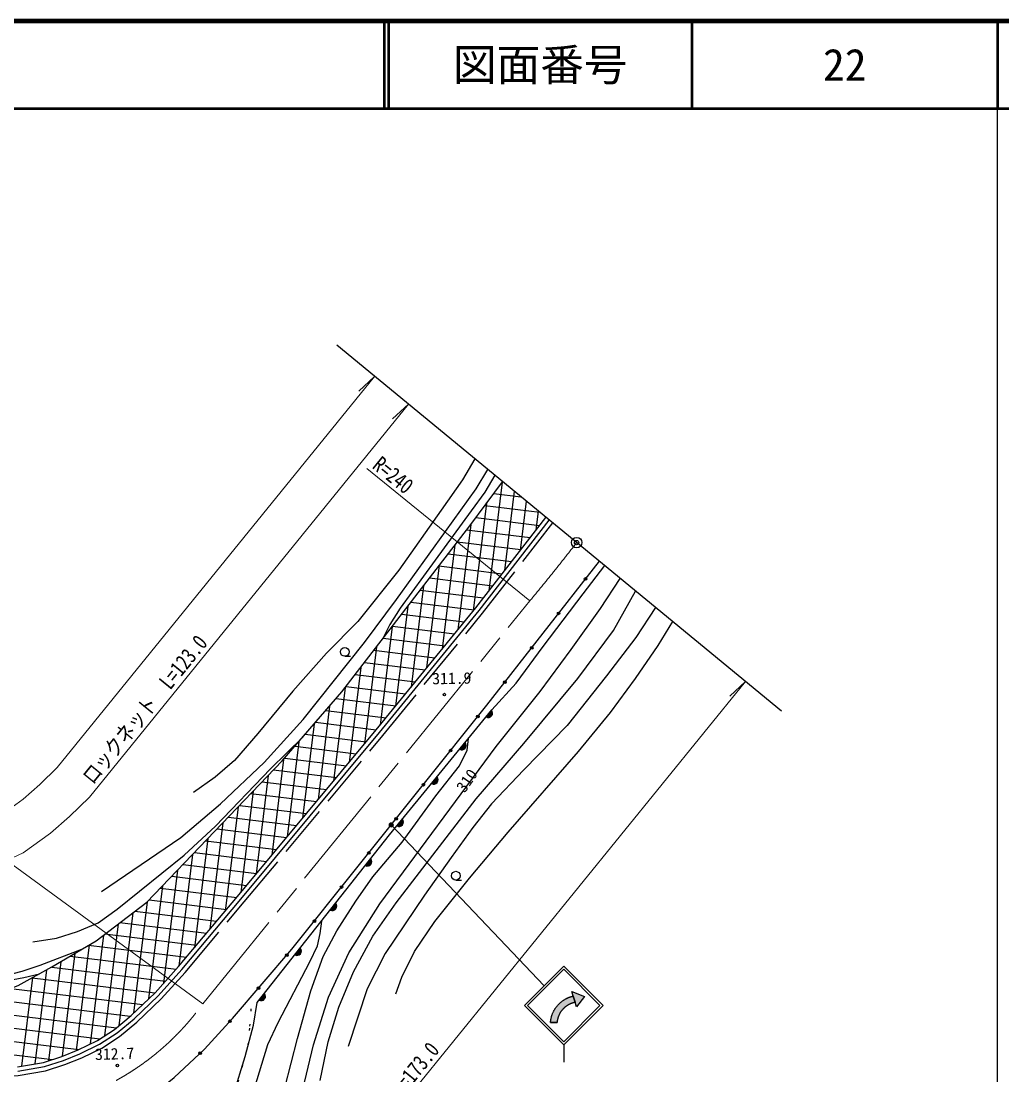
# Model space of a CAD drawing. Units: millimetres at full size, sheet at 1:1000; details may follow other scales. Extents: x 40000 to 680000, y 20000 to 380000.
# Drawn here: x 467158 to 579500, y 259309 to 380000 of the extents above; entities that cross this region are included whole.
import ezdxf
from ezdxf.enums import TextEntityAlignment as Align

# ---------------------------------------------------------------- set-up
doc = ezdxf.new("R2010")
doc.units = ezdxf.units.MM
doc.header["$LTSCALE"] = 1000
doc.header["$PDMODE"] = 32
doc.header["$PDSIZE"] = 500
for name, pattern in [('CHAIN', [18.5, 12, -1.5, 3.5, -1.5]), ('DASHED', [7.5, 6, -1.5]), ('DOTTED', [1.75, 0.25, -1.5])]:
    doc.linetypes.add(name, pattern=pattern)
for name, color, linetype, lineweight in [('M-BGD', 7, 'Continuous', 25), ('M-BMK', 2, 'CHAIN', 13), ('M-BMK-OTRS', 5, 'Continuous', 25), ('M-BMK-SRVR', 3, 'Continuous', 25), ('M-STR-HTXT', 7, 'Continuous', 13), ('M-STR-STRC', 7, 'Continuous', 25), ('M-TTL', 2, 'Continuous', 140), ('M-TTL-BAND', 7, 'Continuous', 25), ('M-TTL-LINE', 7, 'Continuous', 50)]:
    doc.layers.add(name, color=color, linetype=linetype, lineweight=lineweight)
doc.layers.add('M-OTRS', color=6, linetype='Continuous')
doc.layers.add('M-TTL-TXT', color=7, linetype='Continuous')
doc.styles.add('ＭＳ ゴシック', font='')
doc.styles.get('ＭＳ ゴシック').set_extended_font_data('MS Gothic')

msp = doc.modelspace()

# ---------------------------------------------------------------- hatches: boundary and pattern name
at = {"layer": 'M-BGD'}
for points in [[(531710, 315989, -1), (531895, 316226, -1)], [(528632, 312049, -1), (528817, 312285, -1)], [(525554, 308109, -1), (525739, 308345, -1)], [(522476, 304168, -1), (522661, 304405, -1)], [(521046, 301077, -0.82183), (520419, 300309)], [(519382, 300240, -0.41421), (519359, 300451, -0.41421), (519570, 300475, -1)], [(518019, 297372, -0.82183), (517392, 296604)], [(516262, 296334, -0.41421), (516238, 296545, -0.41421), (516449, 296568, -1)], [(514803, 293436, -0.82183), (514176, 292668)], [(513141, 292427, -0.41421), (513117, 292638, -0.41421), (513328, 292662, -1)], [(510020, 288521, -0.41421), (509997, 288732, -0.41421), (510208, 288755, -1)], [(510840, 288586, -0.82183), (510213, 287819)], [(506900, 284614, -0.41421), (506876, 284825, -0.41421), (507087, 284849, -1)], [(507215, 284058, -0.82183), (506601, 283281)], [(503779, 280708, -0.41421), (503755, 280918, -0.41421), (503966, 280942, -1)], [(503195, 278968, -0.82183), (502581, 278190)], [(500658, 276801, -0.41421), (500635, 277012, -0.41421), (500845, 277035, -1)], [(497509, 272918, -0.41421), (497493, 273129, -0.41421), (497705, 273145, -1)], [(499138, 273830, -0.82183), (498524, 273053)], [(494252, 269125, -0.41421), (494235, 269336, -0.41421), (494447, 269352, -1)], [(495045, 268647, -0.82183), (494431, 267870)], [(490981, 265343, -1), (491184, 265564, -1)], [(487567, 261692, -1), (487786, 261898, -0.41421), (487779, 261686, -0.41421)]]:
    msp.add_hatch(color=256, dxfattribs=at).paths.add_polyline_path(points)
at = {"layer": 'M-STR-HTXT'}
msp.add_hatch(color=256, dxfattribs=at).paths.add_polyline_path([(509306, 287978, -0.41421), (509596, 288181, -0.41421), (509798, 287891, -1)])
at = {"layer": 'M-STR-STRC'}
for points in [[(530617, 267624), (530573, 267614), (530529, 267605), (530485, 267594), (530442, 267582), (530398, 267570), (530355, 267557), (530312, 267544), (530269, 267529), (530227, 267514), (530184, 267498), (530143, 267481), (530101, 267464), (530060, 267446), (530019, 267427), (529978, 267408), (529938, 267387), (529898, 267366), (529858, 267345), (529819, 267322), (529780, 267299), (529742, 267276), (529704, 267251), (529666, 267226), (529629, 267201), (529592, 267174), (529556, 267147), (529520, 267120), (529485, 267092), (529450, 267063), (529416, 267033), (529382, 267003), (529349, 266973), (529317, 266942), (529284, 266910), (529253, 266878), (529222, 266845), (529192, 266811), (529162, 266778), (529133, 266743), (529104, 266708), (529076, 266673), (529049, 266637), (529022, 266601), (528996, 266564), (528970, 266527), (528946, 266489), (528921, 266451), (528898, 266412), (528875, 266373), (528853, 266334), (528832, 266294), (528811, 266254), (528791, 266214), (528772, 266173), (528753, 266132), (528735, 266090), (528718, 266049), (528702, 266007), (528686, 265964), (528671, 265922), (528657, 265879), (528643, 265836), (528631, 265792), (528619, 265749), (528607, 265705), (528597, 265661), (528587, 265617), (528579, 265573), (528570, 265529), (528563, 265484), (528557, 265439), (528551, 265395), (528546, 265350), (528542, 265305), (528541, 265301), (527798, 265302), (527801, 265341), (527806, 265398), (527812, 265456), (527819, 265514), (527827, 265571), (527835, 265629), (527845, 265686), (527856, 265743), (527868, 265800), (527881, 265856), (527895, 265913), (527910, 265969), (527926, 266025), (527943, 266080), (527961, 266136), (527979, 266190), (527999, 266245), (528020, 266299), (528041, 266353), (528064, 266407), (528088, 266460), (528112, 266512), (528137, 266565), (528164, 266617), (528191, 266668), (528219, 266719), (528248, 266769), (528277, 266819), (528308, 266868), (528340, 266917), (528372, 266965), (528405, 267013), (528439, 267060), (528474, 267106), (528510, 267152), (528546, 267197), (528583, 267242), (528621, 267286), (528660, 267329), (528700, 267372), (528740, 267414), (528781, 267455), (528823, 267495), (528865, 267535), (528908, 267574), (528952, 267612), (528996, 267649), (529041, 267686), (529087, 267722), (529133, 267757), (529180, 267791), (529228, 267825), (529276, 267857), (529324, 267889), (529373, 267920), (529423, 267950), (529473, 267979), (529524, 268007), (529575, 268035), (529627, 268061), (529679, 268087), (529732, 268111), (529785, 268135), (529838, 268158), (529892, 268180), (529946, 268201), (530000, 268221), (530055, 268240), (530111, 268258), (530166, 268275), (530222, 268291), (530278, 268306), (530334, 268320), (530391, 268333), (530225, 268853), (531695, 268289), (530783, 267104)], [(530391, 268333), (530334, 268320), (530278, 268306), (530222, 268291), (530166, 268275), (530111, 268258), (530055, 268240), (530000, 268221), (529946, 268201), (529892, 268180), (529838, 268158), (529785, 268135), (529732, 268111), (529679, 268087), (529627, 268061), (529575, 268035), (529524, 268007), (529473, 267979), (529423, 267950), (529373, 267920), (529324, 267889), (529276, 267857), (529228, 267825), (529180, 267791), (529133, 267757), (529087, 267722), (529041, 267686), (528996, 267649), (528952, 267612), (528908, 267574), (528865, 267535), (528823, 267495), (528781, 267455), (528740, 267414), (528700, 267372), (528660, 267329), (528621, 267286), (528583, 267242), (528546, 267197), (528510, 267152), (528474, 267106), (528439, 267060), (528405, 267013), (528372, 266965), (528340, 266917), (528308, 266868), (528277, 266819), (528248, 266769), (528219, 266719), (528191, 266668), (528164, 266617), (528137, 266565), (528112, 266512), (528088, 266460), (528064, 266407), (528041, 266353), (528020, 266299), (527999, 266245), (527979, 266190), (527961, 266136), (527943, 266080), (527926, 266025), (527910, 265969), (527895, 265913), (527881, 265856), (527868, 265800), (527856, 265743), (527845, 265686), (527835, 265629), (527827, 265571), (527819, 265514), (527812, 265456), (527806, 265398), (527801, 265341), (527798, 265302), (528541, 265301), (528546, 265350), (528551, 265395), (528557, 265439), (528563, 265484), (528570, 265529), (528579, 265573), (528587, 265617), (528597, 265661), (528607, 265705), (528619, 265749), (528631, 265792), (528643, 265836), (528657, 265879), (528671, 265922), (528686, 265964), (528702, 266007), (528718, 266049), (528735, 266090), (528753, 266132), (528772, 266173), (528791, 266214), (528811, 266254), (528832, 266294), (528853, 266334), (528875, 266373), (528898, 266412), (528921, 266451), (528946, 266489), (528970, 266527), (528996, 266564), (529022, 266601), (529049, 266637), (529076, 266673), (529104, 266708), (529133, 266743), (529162, 266778), (529192, 266811), (529222, 266845), (529253, 266878), (529284, 266910), (529317, 266942), (529349, 266973), (529382, 267003), (529416, 267033), (529450, 267063), (529485, 267092), (529520, 267120), (529556, 267147), (529592, 267174), (529629, 267201), (529666, 267226), (529704, 267251), (529742, 267276), (529780, 267299), (529819, 267322), (529858, 267345), (529898, 267366), (529938, 267387), (529978, 267408), (530019, 267427), (530060, 267446), (530101, 267464), (530143, 267481), (530184, 267498), (530227, 267514), (530269, 267529), (530312, 267544), (530355, 267557), (530398, 267570), (530442, 267582), (530485, 267594), (530529, 267605), (530573, 267614), (530617, 267624)]]:
    msp.add_hatch(color=256, dxfattribs=at).paths.add_polyline_path(points)

# ---------------------------------------------------------------- linework, layer by layer
at = {"layer": 'M-BGD'}
for p, q in [((522269, 327203), (520739, 314745)), ((521295, 325899), (524415, 325516)), ((523650, 326145), (522535, 317059)), ((520460, 324781), (518947, 312454)), ((525023, 325017), (524330, 319373)), ((520261, 324515), (526577, 323740)), ((526396, 323888), (526125, 321687)), ((518652, 322360), (517168, 310273)), ((519228, 323131), (526548, 322232)), ((518184, 321747), (525478, 320852)), ((516853, 320016), (515389, 308093)), ((517122, 320367), (524407, 319472)), ((516060, 318986), (523336, 318092)), ((515054, 317678), (513610, 305913)), ((514998, 317605), (522266, 316713)), ((513936, 316224), (521195, 315333)), ((513256, 315340), (511831, 303732)), ((512874, 314843), (520124, 313953)), ((511458, 313001), (510052, 301552)), ((511812, 313462), (519045, 312574)), ((510750, 312081), (517924, 311201)), ((509659, 310663), (508273, 299372)), ((509688, 310701), (516803, 309827)), ((508626, 309320), (515683, 308453)), ((507861, 308325), (506499, 297230)), ((507564, 307939), (514562, 307080)), ((504227, 307251), (504894, 307251)), ((506502, 306558), (513441, 305706)), ((506063, 305987), (504726, 295102)), ((505440, 305177), (512320, 304332)), ((504264, 303648), (502953, 292973)), ((504378, 303796), (511199, 302959)), ((503252, 302423), (510079, 301585)), ((502495, 301546), (501181, 290845)), ((502073, 301057), (508958, 300211)), ((521046, 301077), (520419, 300309)), ((500733, 299504), (499408, 288717)), ((500894, 299690), (507837, 298838)), ((499715, 298324), (506695, 297467)), ((498971, 297462), (497636, 286588)), ((498535, 296957), (505554, 296096)), ((518019, 297372), (517392, 296604)), ((497209, 295420), (495863, 284460)), ((497356, 295591), (504412, 294725)), ((495474, 293596), (494090, 282331)), ((496087, 294235), (503270, 293353)), ((514803, 293436), (514176, 292668)), ((494790, 292883), (502128, 291982)), ((493741, 291790), (492318, 280203)), ((493492, 291531), (500986, 290611)), ((492008, 289985), (490547, 278091)), ((492195, 290180), (499844, 289240)), ((490897, 288828), (498703, 287869)), ((510840, 288586), (510213, 287819)), ((490275, 288179), (488777, 275983)), ((489600, 287476), (497561, 286498)), ((488542, 286373), (487007, 273875)), ((488302, 286124), (496419, 285127)), ((486809, 284567), (485237, 271767)), ((487005, 284772), (495277, 283756)), ((507215, 284058), (506601, 283281)), ((485076, 282762), (483486, 269818)), ((485707, 283420), (494135, 282385)), ((484410, 282068), (492993, 281014)), ((516952, 281625), (517619, 281625)), ((483343, 280956), (481753, 268010)), ((483112, 280716), (491851, 279643)), ((481610, 279150), (480042, 266382)), ((481815, 279364), (490700, 278273)), ((503195, 278968), (502581, 278190)), ((479941, 277866), (478353, 264936)), ((480186, 278053), (489550, 276903)), ((478274, 276598), (476699, 263772)), ((478475, 276751), (488399, 275533)), ((476607, 275331), (475075, 262854)), ((476764, 275450), (487249, 274163)), ((474958, 274209), (473470, 262090)), ((474890, 274169), (486098, 272793)), ((473328, 273240), (471879, 261444)), ((472783, 272917), (484932, 271425)), ((499138, 273830), (498524, 273053)), ((471698, 272272), (470305, 260930)), ((470674, 271664), (483708, 270064)), ((468451, 270448), (467208, 260321)), ((468418, 270430), (482481, 268703)), ((470071, 271335), (468751, 260579)), ((441440, 269209), (478083, 264709)), ((465966, 269220), (481075, 267365)), ((439099, 267985), (476174, 263433)), ((462364, 268151), (479657, 266027)), ((495045, 268647), (494431, 267870)), ((436757, 266761), (473767, 262217)), ((434415, 265537), (470755, 261075))]:
    msp.add_line(p, q, dxfattribs=at)
for points in [[(519117, 329872), (517728, 327450), (515279, 324001), (510413, 317122), (505712, 311238), (502127, 307607), (498265, 303254), (494262, 298428), (491597, 295328), (489387, 293425), (486908, 291642)], [(476380, 280322), (485473, 286516), (490014, 290356), (494995, 295074), (499481, 300000), (506482, 308832), (510164, 313738), (515787, 321559), (519299, 326429), (520621, 328636)], [(434074, 265359), (441887, 269442), (445405, 268923), (451605, 268360), (456849, 267854), (458490, 267817), (460267, 267847), (461976, 268062), (464473, 268633), (466822, 269556), (470693, 271675), (475751, 274681), (481554, 279092), (497072, 295261), (503894, 303167), (518541, 322211), (522305, 327251)], [(521414, 327983), (520278, 326048), (518694, 323915), (514596, 318256), (510560, 312754), (509406, 310904), (508609, 309297)], [(466732, 260242), (469727, 260742), (471832, 261425), (473696, 262182), (475900, 263255), (477853, 264517), (479761, 266114), (482497, 268718), (485192, 271713), (491947, 279757), (507829, 298828), (519243, 312817), (527265, 323156)], [(466784, 259744), (469846, 260255), (472003, 260955), (473900, 261725), (476146, 262819), (478150, 264114), (480094, 265741), (482855, 268369), (485569, 271385), (492330, 279436), (508215, 298510), (519635, 312506), (527660, 322849)], [(391675, 262611), (392968, 262487), (401872, 261309), (415215, 259346), (423216, 257873), (450219, 252856), (454463, 252030), (457398, 251698), (460876, 251519), (465150, 251403), (468849, 251566), (471492, 251896), (474247, 252683), (476721, 253695), (479214, 255025), (481752, 256656), (484704, 258995), (488150, 262241), (491356, 265753), (498184, 273703), (520509, 301651), (533390, 318139)], [(491499, 257061), (492833, 261418), (493777, 265011), (494214, 267595), (509374, 286791), (521077, 301115), (523848, 304161), (526971, 308385), (531529, 314407), (534006, 317632)], [(499447, 257648), (500636, 262741), (502363, 268203), (504684, 273296), (508255, 278884), (521571, 296939), (526603, 303225), (530165, 308025), (533516, 312733), (535782, 316172)], [(501400, 258689), (502329, 263093), (503549, 267059), (505223, 271097), (507447, 275218), (510122, 279002), (519265, 290943), (524727, 297268), (530940, 304721), (535009, 310201), (537549, 314719)], [(539833, 312842), (537562, 309411), (534201, 305024), (529722, 299310), (524734, 294231), (521041, 290354), (518908, 287642), (516408, 284214), (513361, 279910), (508878, 273204), (506795, 269168), (504607, 262560)], [(510097, 268589), (510762, 270489), (512211, 273444), (514553, 276893), (518522, 281834), (522929, 287102), (531003, 296336), (534674, 300813), (537516, 304718), (540135, 308503), (541793, 311231)], [(468518, 274539), (471206, 274953), (473622, 275717), (475984, 276741), (478176, 278284), (485848, 284474), (489440, 287799), (495724, 294372), (499453, 298021)], [(496650, 254996), (498805, 263475), (500354, 268950), (501741, 272869), (503337, 275820), (505486, 279216), (507454, 281982), (510792, 285979), (514671, 291287), (517362, 294723), (518267, 296494), (518399, 297837)], [(491158, 248939), (491997, 250787), (492596, 252310), (493771, 257415), (495417, 262799), (496588, 265330), (500220, 272272), (501102, 274106), (501428, 275509), (501588, 276932)], [(439891, 274156), (442146, 273122), (444922, 271990), (447040, 271287), (449492, 270692), (452457, 270123), (455362, 269790), (459672, 269639), (463961, 269825), (467490, 270473), (469282, 270903)], [(443156, 273765), (445368, 272878), (447280, 272382), (449681, 271863), (453111, 271252), (455775, 270872), (458065, 270635), (460099, 270476), (462576, 270476), (465384, 270707), (467268, 271194), (469332, 271886), (474103, 273701)]]:
    msp.add_lwpolyline(points, dxfattribs=at)
at = {"layer": 'M-BGD', "linetype": 'DASHED'}
msp.add_lwpolyline([(427580, 266310), (428475, 266038), (437807, 263162), (440017, 262541), (441997, 262087), (445864, 261419), (451954, 260540), (457383, 259874), (460448, 259493), (462617, 259286), (464924, 259167), (466836, 259245), (469965, 259768), (472174, 260485), (474104, 261268), (476392, 262383), (478448, 263711), (480427, 265368), (483214, 268020), (485946, 271057), (492714, 279116), (508601, 298192), (520026, 312195), (528055, 322543)], dxfattribs=at)
at = {"layer": 'M-BGD', "linetype": 'DOTTED'}
msp.add_lwpolyline([(484690, 244636), (486464, 246954), (488514, 250025), (489624, 252027), (490811, 255019), (491568, 256831), (493158, 262655), (493371, 264874), (493617, 268386)], dxfattribs=at)
at = {"layer": 'M-BGD'}
for centre, radius in [((531803, 316107), 150), ((528724, 312167), 150), ((504227, 307751), 500), ((525646, 308227), 150), ((522568, 304287), 150), ((515636, 302864), 150), ((519476, 300358), 150), ((516355, 296451), 150), ((513235, 292544), 150), ((510114, 288638), 150), ((506993, 284731), 150), ((516952, 282125), 500), ((503873, 280825), 150), ((500752, 276918), 150), ((497607, 273032), 150), ((494349, 269239), 150), ((491082, 265454), 150), ((487677, 261795), 150), ((478183, 260388), 150)]:
    msp.add_circle(centre, radius, dxfattribs=at)
for centre, start, end in [((520657, 300755), 241.91915, 39.57734), ((517630, 297050), 241.91915, 39.57734), ((514414, 293114), 241.91915, 39.57734), ((510451, 288264), 241.91915, 39.57734), ((506832, 283730), 242.87217, 40.53036), ((502812, 278640), 242.87217, 40.53036), ((498755, 273502), 242.87217, 40.53036), ((494661, 268319), 242.87217, 40.53036)]:
    msp.add_arc(centre, 505, start, end, dxfattribs=at)
at = {"layer": 'M-BMK'}
msp.add_line((487975, 267462), (525430, 313596), dxfattribs=at)
for centre, radius, start, end in [((340976, 467144), 240000, 320.22446, 322.26914), ((463617, 284974), 30000, 263.46459, 324.28576)]:
    msp.add_arc(centre, radius, start, end, dxfattribs=at)
at = {"layer": 'M-BMK-OTRS'}
msp.add_line((554255, 300987), (503310, 342866), dxfattribs=at)
at = {"layer": 'M-BMK-SRVR'}
msp.add_circle((530791, 320275), 600, dxfattribs=at)
at = {"layer": 'M-OTRS'}
msp.add_point((530791, 320275), dxfattribs=at)
at = {"layer": 'M-STR-HTXT'}
for p, q in [((507653, 339296), (505855, 337624)), ((511515, 336121), (509718, 334449)), ((506765, 328776), (525430, 313596)), ((550140, 304369), (548343, 302697)), ((509552, 287935), (527068, 269505))]:
    msp.add_line(p, q, dxfattribs=at)
for points in [[(398607, 295278), (401931, 294881), (405288, 294449), (408318, 294032), (411218, 293609), (414801, 293054), (418272, 292482), (421325, 291951), (425340, 291212), (428324, 290634), (449860, 287198), (454954, 286643), (457310, 286643), (459534, 286973), (461560, 287533), (464874, 289067), (467412, 290897), (469291, 292562), (471285, 294501), (507653, 339296)], [(437012, 284184), (449195, 282241), (454682, 281643), (457679, 281643), (460571, 282072), (463288, 282823), (467409, 284731), (470540, 286988), (472694, 288897), (474982, 291122), (511515, 336121)], [(550140, 304369), (511948, 257327), (506721, 252242), (501817, 247898), (492765, 241371), (480565, 235723), (470937, 233063), (461370, 231643), (451966, 231643), (442544, 232670), (418753, 236465), (415127, 237168), (411635, 237811), (409087, 238254), (406121, 238743), (403040, 239220), (400603, 239575), (398030, 239929), (395159, 240299), (392314, 240639), (390102, 240884)], [(460202, 255169), (463654, 285189), (487975, 267462)]]:
    msp.add_lwpolyline(points, dxfattribs=at)
msp.add_circle((509552, 287935), 250, dxfattribs=at)
at = {"layer": 'M-STR-STRC'}
for p, q in [((524818, 267255), (529318, 271755)), ((533818, 267255), (529318, 271755)), ((525172, 267255), (529318, 271402)), ((533465, 267255), (529318, 271402)), ((530783, 267104), (530225, 268853)), ((530225, 268853), (531695, 268289)), ((531695, 268289), (530783, 267104)), ((524818, 267255), (529318, 262755)), ((525172, 267255), (529318, 263108)), ((529318, 262755), (533818, 267255)), ((529318, 263108), (533465, 267255)), ((527798, 265302), (528541, 265301)), ((529318, 262755), (529318, 260755))]:
    msp.add_line(p, q, dxfattribs=at)
for points in [[(530391, 268333), (530617, 267624), (530617, 267624), (530573, 267614), (530529, 267605), (530485, 267594), (530442, 267582), (530398, 267570), (530355, 267557), (530312, 267544), (530269, 267529), (530227, 267514), (530184, 267498), (530143, 267481), (530101, 267464), (530060, 267446), (530019, 267427), (529978, 267408), (529938, 267387), (529898, 267366), (529858, 267345), (529819, 267322), (529780, 267299), (529742, 267276), (529704, 267251), (529666, 267226), (529629, 267201), (529592, 267174), (529556, 267147), (529520, 267120), (529485, 267092), (529450, 267063), (529416, 267033), (529382, 267003), (529349, 266973), (529317, 266942), (529284, 266910), (529253, 266878), (529222, 266845), (529192, 266811), (529162, 266778), (529133, 266743), (529104, 266708), (529076, 266673), (529049, 266637), (529022, 266601), (528996, 266564), (528970, 266527), (528946, 266489), (528921, 266451), (528898, 266412), (528875, 266373), (528853, 266334), (528832, 266294), (528811, 266254), (528791, 266214), (528772, 266173), (528753, 266132), (528735, 266090), (528718, 266049), (528702, 266007), (528686, 265964), (528671, 265922), (528657, 265879), (528643, 265836), (528631, 265792), (528619, 265749), (528607, 265705), (528597, 265661), (528587, 265617), (528579, 265573), (528570, 265529), (528563, 265484), (528557, 265439), (528551, 265395), (528546, 265350), (528542, 265305), (528541, 265301), (528541, 265301), (527798, 265302), (527798, 265302), (527801, 265341), (527806, 265398), (527812, 265456), (527819, 265514), (527827, 265571), (527835, 265629), (527845, 265686), (527856, 265743), (527868, 265800), (527881, 265856), (527895, 265913), (527910, 265969), (527926, 266025), (527943, 266080), (527961, 266136), (527979, 266190), (527999, 266245), (528020, 266299), (528041, 266353), (528064, 266407), (528088, 266460), (528112, 266512), (528137, 266565), (528164, 266617), (528191, 266668), (528219, 266719), (528248, 266769), (528277, 266819), (528308, 266868), (528340, 266917), (528372, 266965), (528405, 267013), (528439, 267060), (528474, 267106), (528510, 267152), (528546, 267197), (528583, 267242), (528621, 267286), (528660, 267329), (528700, 267372), (528740, 267414), (528781, 267455), (528823, 267495), (528865, 267535), (528908, 267574), (528952, 267612), (528996, 267649), (529041, 267686), (529087, 267722), (529133, 267757), (529180, 267791), (529228, 267825), (529276, 267857), (529324, 267889), (529373, 267920), (529423, 267950), (529473, 267979), (529524, 268007), (529575, 268035), (529627, 268061), (529679, 268087), (529732, 268111), (529785, 268135), (529838, 268158), (529892, 268180), (529946, 268201), (530000, 268221), (530055, 268240), (530111, 268258), (530166, 268275), (530222, 268291), (530278, 268306), (530334, 268320)], [(530225, 268853), (531695, 268289), (530783, 267104)], [(530225, 268853), (531695, 268289), (530783, 267104)], [(530391, 268333), (530225, 268853), (531695, 268289), (530783, 267104), (530617, 267624)]]:
    msp.add_lwpolyline(points, close=True, dxfattribs=at)
at = {"layer": 'M-TTL'}
msp.add_line((680000, 380000), (40000, 380000), dxfattribs=at)
at = {"layer": 'M-TTL-BAND'}
msp.add_line((579000, 20000), (579000, 370000), dxfattribs=at)
at = {"layer": 'M-TTL-LINE'}
for p, q in [((508747, 380000), (508747, 370000)), ((509247, 380000), (509247, 370000)), ((543997, 380000), (543997, 370000)), ((579000, 380000), (579000, 370000)), ((40000, 370000), (680000, 370000))]:
    msp.add_line(p, q, dxfattribs=at)

# ---------------------------------------------------------------- texts
at = {"layer": 'M-BGD', "style": 'ＭＳ ゴシック'}
for s, rotation, p in [('311.9', 1.027, (514248, 304697)), ('312.7', 1.725, (475626, 261667))]:
    msp.add_text(s, height=1320, rotation=rotation, dxfattribs=at).set_placement(p, align=Align.MIDDLE_LEFT)
msp.add_text('310', height=1320, rotation=55.06, dxfattribs=at).set_placement((518206, 293024), align=Align.MIDDLE_CENTER)
at = {"layer": 'M-STR-HTXT', "style": 'ＭＳ ゴシック', "width": 0.8}
msp.add_text('R=240', height=1833, rotation=320.879, dxfattribs=at).set_placement((506924, 328445), align=Align.BOTTOM_LEFT)
for s, p in [('ロックネット\u3000L=123.0', (482445, 300232)), ('L=173.0', (513411, 259047))]:
    msp.add_text(s, height=1833, rotation=50.928, dxfattribs=at).set_placement(p, align=Align.BOTTOM_CENTER)
at = {"layer": 'M-TTL-TXT', "style": 'ＭＳ ゴシック'}
for s, p in [('図面番号', (526622, 375000)), ('22', (561497, 375000))]:
    msp.add_text(s, height=3666, dxfattribs=at).set_placement(p, align=Align.MIDDLE_CENTER)

doc.saveas('drawing.dxf')
